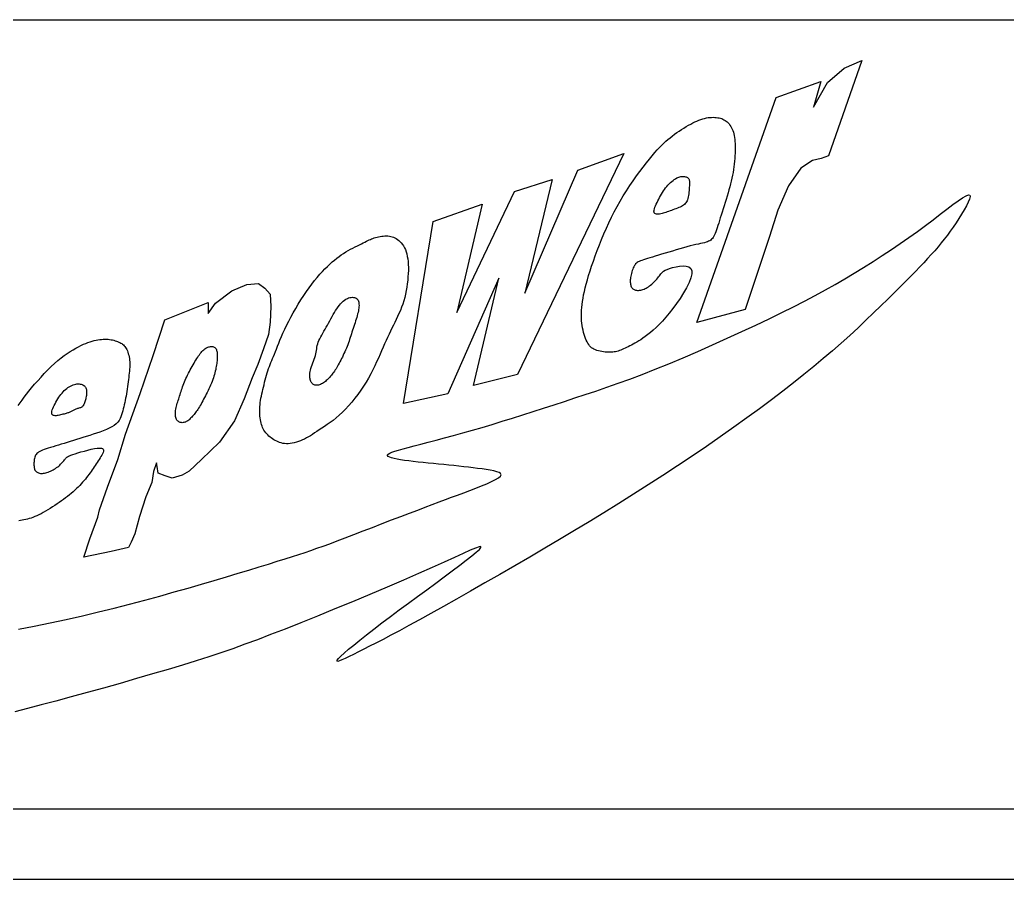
# Model space of a CAD drawing. Extents: x -3 to 1548, y -2 to 205.
# Drawn here: x 1278.73 to 1296.25, y -1.74 to 13.51 of the extents above; entities that cross this region are included whole.
import ezdxf

# ---------------------------------------------------------------- set-up
doc = ezdxf.new("R2010")
doc.units = 0
doc.header["$MEASUREMENT"] = 0
doc.layers.add('圖框層', color=7, linetype='CONTINUOUS')
doc.layers.add('輪廓線層', color=7, linetype='CONTINUOUS')

msp = doc.modelspace()

# ---------------------------------------------------------------- linework, layer by layer
at = {"layer": '圖框層', "color": 7}
for p, q in [((1262.464, 13.508), (1546.965, 13.508)), ((1262.464, -0.492), (1546.965, -0.492)), ((1261.214, -1.742), (1548.214, -1.742))]:
    msp.add_line(p, q, dxfattribs=at)
at = {"layer": '輪廓線層', "color": 116}
for points in [[(1292.372, 10.56), (1292.185, 10.127), (1292.037, 9.664), (1291.603, 8.364), (1290.746, 8.137), (1292.155, 12.126), (1292.944, 12.412), (1292.816, 11.959), (1293.062, 12.392), (1293.358, 12.648), (1293.673, 12.786), (1293.082, 11.092), (1292.954, 11.043), (1292.796, 11.013), (1292.589, 10.875)], [(1291.163, 9.991), (1291.148, 9.943), (1291.134, 9.898), (1291.12, 9.855), (1291.107, 9.816), (1291.094, 9.78), (1291.082, 9.746), (1291.07, 9.716), (1291.058, 9.69), (1291.046, 9.666), (1291.034, 9.646), (1291.022, 9.628), (1291.008, 9.612), (1290.992, 9.599), (1290.975, 9.587), (1290.956, 9.577), (1290.934, 9.568), (1290.909, 9.56), (1290.881, 9.552), (1290.849, 9.544), (1290.814, 9.536), (1290.774, 9.528), (1290.73, 9.518), (1290.682, 9.507), (1290.629, 9.494), (1290.571, 9.478), (1290.51, 9.461), (1290.445, 9.443), (1290.379, 9.424), (1290.313, 9.404), (1290.247, 9.384), (1290.182, 9.365), (1290.121, 9.346), (1290.064, 9.329), (1290.01, 9.313), (1289.961, 9.298), (1289.915, 9.284), (1289.874, 9.272), (1289.836, 9.26), (1289.803, 9.249), (1289.773, 9.238), (1289.747, 9.229), (1289.725, 9.219), (1289.705, 9.21), (1289.689, 9.199), (1289.674, 9.188), (1289.661, 9.176), (1289.65, 9.161), (1289.639, 9.145), (1289.629, 9.126), (1289.619, 9.105), (1289.609, 9.082), (1289.601, 9.058), (1289.593, 9.034), (1289.585, 9.008), (1289.579, 8.983), (1289.574, 8.959), (1289.57, 8.936), (1289.567, 8.913), (1289.566, 8.892), (1289.565, 8.871), (1289.565, 8.852), (1289.567, 8.834), (1289.57, 8.816), (1289.573, 8.8), (1289.578, 8.785), (1289.584, 8.771), (1289.591, 8.758), (1289.6, 8.746), (1289.609, 8.736), (1289.62, 8.727), (1289.632, 8.72), (1289.646, 8.714), (1289.661, 8.71), (1289.677, 8.707), (1289.694, 8.706), (1289.712, 8.706), (1289.731, 8.707), (1289.75, 8.711), (1289.77, 8.715), (1289.79, 8.721), (1289.809, 8.728), (1289.829, 8.737), (1289.849, 8.747), (1289.868, 8.758), (1289.887, 8.77), (1289.907, 8.784), (1289.926, 8.799), (1289.945, 8.814), (1289.964, 8.832), (1289.983, 8.85), (1290.001, 8.868), (1290.019, 8.887), (1290.036, 8.907), (1290.052, 8.926), (1290.067, 8.945), (1290.081, 8.963), (1290.093, 8.981), (1290.105, 8.997), (1290.119, 9.014), (1290.136, 9.03), (1290.157, 9.046), (1290.185, 9.062), (1290.22, 9.078), (1290.263, 9.095), (1290.317, 9.111), (1290.377, 9.126), (1290.44, 9.136), (1290.502, 9.141), (1290.558, 9.137), (1290.606, 9.123), (1290.642, 9.097), (1290.66, 9.055), (1290.66, 8.997), (1290.641, 8.926), (1290.608, 8.844), (1290.563, 8.754), (1290.509, 8.66), (1290.448, 8.564), (1290.384, 8.471), (1290.319, 8.382), (1290.256, 8.301), (1290.194, 8.228), (1290.135, 8.162), (1290.078, 8.102), (1290.023, 8.049), (1289.972, 8.001), (1289.922, 7.958), (1289.876, 7.921), (1289.832, 7.887), (1289.791, 7.858), (1289.752, 7.831), (1289.715, 7.808), (1289.68, 7.787), (1289.647, 7.768), (1289.616, 7.751), (1289.585, 7.735), (1289.556, 7.72), (1289.528, 7.706), (1289.5, 7.692), (1289.474, 7.679), (1289.448, 7.668), (1289.423, 7.657), (1289.398, 7.647), (1289.374, 7.638), (1289.351, 7.63), (1289.328, 7.624), (1289.304, 7.618), (1289.281, 7.614), (1289.257, 7.61), (1289.232, 7.608), (1289.206, 7.607), (1289.179, 7.607), (1289.15, 7.608), (1289.12, 7.61), (1289.09, 7.614), (1289.059, 7.619), (1289.029, 7.625), (1289, 7.632), (1288.972, 7.64), (1288.946, 7.65), (1288.921, 7.662), (1288.9, 7.674), (1288.879, 7.689), (1288.861, 7.705), (1288.844, 7.724), (1288.828, 7.745), (1288.813, 7.768), (1288.799, 7.793), (1288.785, 7.822), (1288.772, 7.853), (1288.759, 7.886), (1288.748, 7.922), (1288.737, 7.959), (1288.728, 7.998), (1288.719, 8.039), (1288.712, 8.08), (1288.707, 8.123), (1288.703, 8.167), (1288.7, 8.212), (1288.699, 8.258), (1288.7, 8.306), (1288.702, 8.355), (1288.705, 8.405), (1288.711, 8.457), (1288.718, 8.511), (1288.727, 8.567), (1288.738, 8.625), (1288.751, 8.686), (1288.766, 8.75), (1288.784, 8.819), (1288.804, 8.891), (1288.827, 8.968), (1288.852, 9.05), (1288.88, 9.136), (1288.911, 9.226), (1288.944, 9.32), (1288.979, 9.415), (1289.017, 9.512), (1289.056, 9.611), (1289.097, 9.709), (1289.141, 9.808), (1289.186, 9.906), (1289.233, 10.003), (1289.282, 10.1), (1289.333, 10.195), (1289.385, 10.29), (1289.44, 10.383), (1289.497, 10.475), (1289.556, 10.565), (1289.615, 10.652), (1289.676, 10.737), (1289.736, 10.818), (1289.794, 10.895), (1289.851, 10.968), (1289.905, 11.035), (1289.956, 11.096), (1290.002, 11.15), (1290.045, 11.199), (1290.086, 11.243), (1290.124, 11.283), (1290.161, 11.319), (1290.197, 11.352), (1290.233, 11.384), (1290.271, 11.415), (1290.309, 11.445), (1290.349, 11.475), (1290.39, 11.505), (1290.432, 11.533), (1290.474, 11.561), (1290.516, 11.587), (1290.557, 11.612), (1290.597, 11.636), (1290.637, 11.657), (1290.675, 11.677), (1290.712, 11.695), (1290.749, 11.711), (1290.784, 11.726), (1290.819, 11.739), (1290.852, 11.749), (1290.885, 11.758), (1290.917, 11.765), (1290.949, 11.771), (1290.979, 11.774), (1291.009, 11.776), (1291.038, 11.777), (1291.065, 11.776), (1291.092, 11.774), (1291.118, 11.77), (1291.142, 11.766), (1291.165, 11.76), (1291.187, 11.753), (1291.208, 11.744), (1291.228, 11.734), (1291.247, 11.723), (1291.266, 11.709), (1291.284, 11.694), (1291.301, 11.677), (1291.317, 11.659), (1291.332, 11.638), (1291.347, 11.616), (1291.361, 11.592), (1291.373, 11.567), (1291.384, 11.541), (1291.394, 11.512), (1291.402, 11.483), (1291.41, 11.452), (1291.415, 11.419), (1291.42, 11.385), (1291.423, 11.349), (1291.426, 11.312), (1291.427, 11.272), (1291.428, 11.231), (1291.427, 11.187), (1291.426, 11.142), (1291.423, 11.095), (1291.42, 11.047), (1291.416, 10.998), (1291.411, 10.948), (1291.404, 10.898), (1291.397, 10.848), (1291.388, 10.798), (1291.379, 10.748), (1291.368, 10.697), (1291.356, 10.646), (1291.344, 10.595), (1291.33, 10.542), (1291.315, 10.489), (1291.3, 10.434), (1291.283, 10.378), (1291.266, 10.321), (1291.249, 10.264), (1291.231, 10.207), (1291.214, 10.15), (1291.196, 10.095), (1291.179, 10.042)], [(1286.326, 6.871), (1285.545, 6.7), (1286.07, 9.928), (1286.936, 10.238), (1286.487, 8.314), (1287.514, 10.462), (1288.177, 10.676), (1287.695, 8.656), (1288.637, 10.836), (1289.45, 11.136), (1287.567, 7.213), (1286.786, 7.021), (1287.236, 8.923)], [(1290.493, 10.207), (1290.473, 10.196), (1290.45, 10.185), (1290.427, 10.175), (1290.402, 10.164), (1290.376, 10.155), (1290.349, 10.145), (1290.323, 10.135), (1290.296, 10.126), (1290.271, 10.116), (1290.246, 10.107), (1290.221, 10.098), (1290.197, 10.09), (1290.174, 10.082), (1290.151, 10.075), (1290.129, 10.069), (1290.107, 10.064), (1290.085, 10.06), (1290.065, 10.058), (1290.046, 10.057), (1290.028, 10.059), (1290.013, 10.063), (1290.001, 10.069), (1289.992, 10.08), (1289.987, 10.093), (1289.986, 10.11), (1289.989, 10.131), (1289.995, 10.154), (1290.003, 10.18), (1290.014, 10.208), (1290.027, 10.237), (1290.04, 10.266), (1290.055, 10.296), (1290.07, 10.326), (1290.085, 10.356), (1290.101, 10.385), (1290.118, 10.414), (1290.135, 10.442), (1290.153, 10.47), (1290.172, 10.497), (1290.191, 10.523), (1290.212, 10.549), (1290.234, 10.573), (1290.256, 10.596), (1290.279, 10.618), (1290.301, 10.639), (1290.324, 10.657), (1290.346, 10.674), (1290.368, 10.688), (1290.389, 10.7), (1290.409, 10.71), (1290.429, 10.717), (1290.447, 10.723), (1290.465, 10.727), (1290.482, 10.729), (1290.499, 10.729), (1290.514, 10.729), (1290.529, 10.726), (1290.543, 10.723), (1290.556, 10.719), (1290.568, 10.714), (1290.578, 10.707), (1290.588, 10.7), (1290.596, 10.692), (1290.603, 10.683), (1290.608, 10.673), (1290.612, 10.662), (1290.615, 10.65), (1290.616, 10.636), (1290.617, 10.621), (1290.617, 10.603), (1290.616, 10.583), (1290.615, 10.56), (1290.613, 10.535), (1290.611, 10.508), (1290.609, 10.479), (1290.606, 10.449), (1290.602, 10.419), (1290.598, 10.39), (1290.593, 10.363), (1290.587, 10.337), (1290.58, 10.314), (1290.572, 10.294), (1290.563, 10.276), (1290.553, 10.259), (1290.541, 10.245), (1290.527, 10.231), (1290.511, 10.219)], [(1283.465, 5.986), (1283.433, 5.988), (1283.402, 5.992), (1283.373, 5.999), (1283.345, 6.007), (1283.318, 6.017), (1283.292, 6.029), (1283.267, 6.042), (1283.242, 6.056), (1283.219, 6.071), (1283.196, 6.087), (1283.174, 6.104), (1283.153, 6.122), (1283.133, 6.141), (1283.115, 6.16), (1283.098, 6.181), (1283.082, 6.203), (1283.067, 6.225), (1283.054, 6.249), (1283.043, 6.274), (1283.033, 6.299), (1283.024, 6.326), (1283.016, 6.353), (1283.009, 6.382), (1283.004, 6.411), (1282.999, 6.442), (1282.996, 6.473), (1282.993, 6.505), (1282.992, 6.538), (1282.992, 6.572), (1282.993, 6.607), (1282.995, 6.642), (1282.998, 6.679), (1283.002, 6.715), (1283.008, 6.753), (1283.014, 6.791), (1283.021, 6.83), (1283.029, 6.869), (1283.038, 6.909), (1283.048, 6.95), (1283.058, 6.991), (1283.068, 7.033), (1283.078, 7.075), (1283.089, 7.117), (1283.101, 7.159), (1283.112, 7.2), (1283.125, 7.241), (1283.137, 7.28), (1283.15, 7.318), (1283.163, 7.355), (1283.176, 7.39), (1283.19, 7.426), (1283.204, 7.461), (1283.219, 7.497), (1283.235, 7.535), (1283.252, 7.576), (1283.269, 7.619), (1283.288, 7.665), (1283.307, 7.715), (1283.328, 7.769), (1283.351, 7.825), (1283.377, 7.885), (1283.404, 7.949), (1283.435, 8.016), (1283.468, 8.085), (1283.505, 8.158), (1283.544, 8.233), (1283.586, 8.31), (1283.63, 8.387), (1283.676, 8.464), (1283.723, 8.54), (1283.771, 8.615), (1283.819, 8.686), (1283.868, 8.754), (1283.916, 8.818), (1283.964, 8.879), (1284.011, 8.937), (1284.058, 8.991), (1284.104, 9.041), (1284.149, 9.088), (1284.193, 9.132), (1284.236, 9.173), (1284.278, 9.21), (1284.319, 9.245), (1284.359, 9.277), (1284.399, 9.307), (1284.439, 9.336), (1284.48, 9.362), (1284.521, 9.388), (1284.562, 9.412), (1284.604, 9.435), (1284.645, 9.457), (1284.685, 9.478), (1284.725, 9.497), (1284.762, 9.516), (1284.797, 9.533), (1284.829, 9.549), (1284.859, 9.564), (1284.885, 9.577), (1284.91, 9.589), (1284.933, 9.601), (1284.955, 9.611), (1284.977, 9.62), (1284.999, 9.629), (1285.022, 9.637), (1285.047, 9.645), (1285.073, 9.652), (1285.1, 9.658), (1285.127, 9.663), (1285.155, 9.667), (1285.183, 9.67), (1285.211, 9.672), (1285.239, 9.672), (1285.265, 9.671), (1285.291, 9.669), (1285.316, 9.664), (1285.341, 9.658), (1285.365, 9.65), (1285.388, 9.639), (1285.412, 9.626), (1285.435, 9.611), (1285.458, 9.593), (1285.48, 9.573), (1285.502, 9.549), (1285.522, 9.523), (1285.541, 9.495), (1285.559, 9.463), (1285.575, 9.429), (1285.589, 9.392), (1285.601, 9.352), (1285.61, 9.309), (1285.618, 9.264), (1285.623, 9.216), (1285.626, 9.166), (1285.628, 9.114), (1285.628, 9.059), (1285.626, 9.003), (1285.622, 8.945), (1285.617, 8.885), (1285.61, 8.824), (1285.601, 8.763), (1285.591, 8.702), (1285.578, 8.641), (1285.564, 8.58), (1285.547, 8.521), (1285.528, 8.463), (1285.508, 8.407), (1285.486, 8.352), (1285.462, 8.298), (1285.438, 8.245), (1285.413, 8.192), (1285.388, 8.139), (1285.362, 8.087), (1285.337, 8.034), (1285.312, 7.981), (1285.286, 7.927), (1285.261, 7.872), (1285.235, 7.815), (1285.208, 7.758), (1285.182, 7.698), (1285.154, 7.636), (1285.126, 7.572), (1285.096, 7.505), (1285.065, 7.437), (1285.032, 7.367), (1284.998, 7.296), (1284.96, 7.224), (1284.921, 7.151), (1284.878, 7.078), (1284.832, 7.005), (1284.783, 6.933), (1284.732, 6.861), (1284.679, 6.791), (1284.625, 6.724), (1284.569, 6.66), (1284.513, 6.599), (1284.457, 6.543), (1284.402, 6.491), (1284.347, 6.444), (1284.293, 6.4), (1284.24, 6.361), (1284.189, 6.324), (1284.139, 6.29), (1284.092, 6.259), (1284.047, 6.23), (1284.005, 6.202), (1283.965, 6.176), (1283.928, 6.151), (1283.891, 6.128), (1283.855, 6.107), (1283.821, 6.087), (1283.786, 6.069), (1283.75, 6.052), (1283.714, 6.037), (1283.678, 6.023), (1283.641, 6.012), (1283.605, 6.002), (1283.568, 5.995), (1283.533, 5.989), (1283.498, 5.986)], [(1282.543, 6.394), (1282.276, 6.014), (1281.96, 5.703), (1281.738, 5.496), (1281.613, 5.426), (1281.436, 5.377), (1281.312, 5.415), (1281.188, 5.46), (1281.173, 5.584), (1281.158, 5.644), (1281.105, 5.49), (1281.075, 5.298), (1280.97, 5.043), (1280.857, 4.697), (1280.778, 4.386), (1280.71, 4.24), (1280.665, 4.143), (1280.353, 4.075), (1279.871, 3.97), (1279.98, 4.297), (1280.12, 4.683), (1280.15, 4.811), (1280.289, 5.212), (1280.477, 5.708), (1280.613, 6.155), (1280.869, 6.875), (1281.098, 7.548), (1281.31, 8.185), (1282.077, 8.493), (1282.077, 8.294), (1282.208, 8.482), (1282.498, 8.696), (1282.761, 8.812), (1282.972, 8.827), (1283.081, 8.748), (1283.175, 8.64), (1283.186, 8.422), (1283.175, 8.144), (1283.148, 7.922), (1283.058, 7.667), (1282.957, 7.392), (1282.859, 7.156), (1282.716, 6.781)], [(1284.172, 8.053), (1284.192, 8.09), (1284.213, 8.127), (1284.233, 8.165), (1284.253, 8.203), (1284.274, 8.241), (1284.295, 8.278), (1284.316, 8.313), (1284.337, 8.348), (1284.359, 8.381), (1284.381, 8.412), (1284.404, 8.441), (1284.427, 8.468), (1284.451, 8.492), (1284.474, 8.514), (1284.498, 8.533), (1284.522, 8.549), (1284.546, 8.561), (1284.569, 8.571), (1284.593, 8.578), (1284.615, 8.582), (1284.636, 8.583), (1284.656, 8.582), (1284.675, 8.579), (1284.691, 8.573), (1284.705, 8.565), (1284.718, 8.555), (1284.728, 8.543), (1284.736, 8.53), (1284.743, 8.515), (1284.747, 8.498), (1284.751, 8.48), (1284.752, 8.46), (1284.753, 8.439), (1284.752, 8.417), (1284.749, 8.393), (1284.746, 8.368), (1284.741, 8.342), (1284.735, 8.315), (1284.729, 8.287), (1284.721, 8.257), (1284.712, 8.227), (1284.702, 8.195), (1284.692, 8.163), (1284.682, 8.131), (1284.671, 8.098), (1284.66, 8.065), (1284.649, 8.031), (1284.638, 7.998), (1284.628, 7.965), (1284.618, 7.933), (1284.607, 7.901), (1284.597, 7.868), (1284.587, 7.836), (1284.576, 7.805), (1284.565, 7.773), (1284.553, 7.741), (1284.541, 7.709), (1284.528, 7.678), (1284.514, 7.646), (1284.5, 7.615), (1284.486, 7.584), (1284.472, 7.554), (1284.457, 7.524), (1284.443, 7.495), (1284.428, 7.467), (1284.414, 7.44), (1284.4, 7.413), (1284.386, 7.387), (1284.373, 7.362), (1284.359, 7.339), (1284.345, 7.316), (1284.332, 7.294), (1284.318, 7.273), (1284.304, 7.254), (1284.291, 7.235), (1284.277, 7.217), (1284.263, 7.2), (1284.248, 7.183), (1284.234, 7.167), (1284.219, 7.151), (1284.204, 7.135), (1284.188, 7.12), (1284.172, 7.105), (1284.156, 7.091), (1284.139, 7.078), (1284.122, 7.066), (1284.105, 7.055), (1284.087, 7.045), (1284.07, 7.037), (1284.052, 7.031), (1284.034, 7.026), (1284.017, 7.023), (1284, 7.022), (1283.984, 7.022), (1283.969, 7.025), (1283.956, 7.029), (1283.943, 7.035), (1283.932, 7.043), (1283.922, 7.053), (1283.913, 7.064), (1283.906, 7.077), (1283.899, 7.091), (1283.893, 7.106), (1283.888, 7.122), (1283.884, 7.138), (1283.881, 7.156), (1283.879, 7.175), (1283.878, 7.195), (1283.879, 7.217), (1283.882, 7.24), (1283.886, 7.266), (1283.892, 7.293), (1283.901, 7.322), (1283.911, 7.353), (1283.923, 7.385), (1283.935, 7.418), (1283.947, 7.452), (1283.959, 7.485), (1283.97, 7.518), (1283.979, 7.55), (1283.986, 7.582), (1283.992, 7.612), (1283.997, 7.641), (1284.002, 7.67), (1284.007, 7.699), (1284.013, 7.727), (1284.021, 7.756), (1284.03, 7.786), (1284.042, 7.816), (1284.057, 7.848), (1284.073, 7.88), (1284.091, 7.913), (1284.11, 7.946), (1284.131, 7.981), (1284.151, 8.016)], [(1282.135, 7.711), (1282.149, 7.711), (1282.162, 7.709), (1282.174, 7.706), (1282.184, 7.701), (1282.194, 7.694), (1282.203, 7.686), (1282.21, 7.677), (1282.217, 7.666), (1282.222, 7.654), (1282.227, 7.641), (1282.231, 7.627), (1282.234, 7.612), (1282.236, 7.595), (1282.238, 7.578), (1282.239, 7.56), (1282.239, 7.54), (1282.239, 7.521), (1282.238, 7.5), (1282.237, 7.478), (1282.235, 7.456), (1282.232, 7.433), (1282.229, 7.409), (1282.225, 7.384), (1282.22, 7.358), (1282.215, 7.332), (1282.21, 7.304), (1282.203, 7.275), (1282.196, 7.246), (1282.188, 7.216), (1282.179, 7.186), (1282.169, 7.155), (1282.158, 7.123), (1282.146, 7.092), (1282.133, 7.059), (1282.119, 7.027), (1282.105, 6.995), (1282.09, 6.962), (1282.074, 6.93), (1282.059, 6.897), (1282.043, 6.866), (1282.027, 6.834), (1282.012, 6.803), (1281.996, 6.773), (1281.981, 6.744), (1281.966, 6.715), (1281.951, 6.688), (1281.936, 6.663), (1281.922, 6.638), (1281.907, 6.616), (1281.893, 6.594), (1281.88, 6.574), (1281.866, 6.556), (1281.853, 6.538), (1281.839, 6.521), (1281.826, 6.505), (1281.812, 6.489), (1281.799, 6.473), (1281.786, 6.458), (1281.772, 6.443), (1281.758, 6.43), (1281.745, 6.417), (1281.731, 6.405), (1281.717, 6.394), (1281.703, 6.385), (1281.689, 6.377), (1281.674, 6.37), (1281.66, 6.365), (1281.646, 6.362), (1281.632, 6.359), (1281.618, 6.358), (1281.605, 6.359), (1281.591, 6.361), (1281.578, 6.364), (1281.566, 6.369), (1281.554, 6.375), (1281.543, 6.383), (1281.533, 6.392), (1281.523, 6.403), (1281.515, 6.416), (1281.509, 6.431), (1281.503, 6.448), (1281.499, 6.466), (1281.497, 6.486), (1281.495, 6.507), (1281.495, 6.53), (1281.497, 6.553), (1281.499, 6.577), (1281.503, 6.601), (1281.508, 6.626), (1281.514, 6.651), (1281.521, 6.677), (1281.529, 6.702), (1281.537, 6.728), (1281.545, 6.754), (1281.554, 6.78), (1281.562, 6.806), (1281.571, 6.832), (1281.579, 6.859), (1281.587, 6.886), (1281.596, 6.913), (1281.605, 6.94), (1281.614, 6.968), (1281.623, 6.996), (1281.634, 7.025), (1281.645, 7.054), (1281.657, 7.083), (1281.67, 7.113), (1281.683, 7.143), (1281.697, 7.174), (1281.712, 7.204), (1281.727, 7.235), (1281.743, 7.266), (1281.759, 7.296), (1281.776, 7.326), (1281.792, 7.356), (1281.809, 7.385), (1281.826, 7.414), (1281.843, 7.442), (1281.859, 7.469), (1281.875, 7.495), (1281.891, 7.52), (1281.906, 7.543), (1281.921, 7.565), (1281.936, 7.586), (1281.951, 7.606), (1281.966, 7.623), (1281.982, 7.64), (1281.998, 7.654), (1282.015, 7.667), (1282.033, 7.679), (1282.05, 7.688), (1282.068, 7.696), (1282.086, 7.703), (1282.103, 7.707), (1282.119, 7.71)], [(1279.744, 6.605), (1279.731, 6.6), (1279.718, 6.595), (1279.706, 6.588), (1279.694, 6.582), (1279.682, 6.575), (1279.67, 6.568), (1279.658, 6.562), (1279.646, 6.556), (1279.635, 6.55), (1279.623, 6.545), (1279.611, 6.541), (1279.598, 6.536), (1279.585, 6.532), (1279.571, 6.527), (1279.555, 6.523), (1279.538, 6.518), (1279.52, 6.512), (1279.5, 6.507), (1279.48, 6.502), (1279.459, 6.496), (1279.438, 6.492), (1279.417, 6.488), (1279.397, 6.485), (1279.378, 6.483), (1279.361, 6.483), (1279.345, 6.484), (1279.331, 6.488), (1279.319, 6.493), (1279.31, 6.501), (1279.304, 6.512), (1279.301, 6.526), (1279.301, 6.542), (1279.304, 6.562), (1279.311, 6.585), (1279.321, 6.611), (1279.332, 6.638), (1279.346, 6.666), (1279.361, 6.695), (1279.377, 6.724), (1279.394, 6.753), (1279.411, 6.782), (1279.429, 6.809), (1279.447, 6.835), (1279.465, 6.86), (1279.484, 6.884), (1279.504, 6.906), (1279.524, 6.927), (1279.545, 6.947), (1279.567, 6.965), (1279.589, 6.981), (1279.612, 6.996), (1279.635, 7.009), (1279.658, 7.02), (1279.681, 7.029), (1279.704, 7.036), (1279.726, 7.041), (1279.748, 7.045), (1279.768, 7.046), (1279.788, 7.046), (1279.807, 7.044), (1279.824, 7.04), (1279.84, 7.035), (1279.855, 7.028), (1279.868, 7.02), (1279.88, 7.011), (1279.89, 7), (1279.899, 6.989), (1279.906, 6.976), (1279.912, 6.962), (1279.916, 6.947), (1279.919, 6.932), (1279.921, 6.915), (1279.921, 6.897), (1279.92, 6.879), (1279.919, 6.86), (1279.916, 6.841), (1279.913, 6.822), (1279.909, 6.802), (1279.904, 6.783), (1279.899, 6.764), (1279.894, 6.745), (1279.889, 6.727), (1279.883, 6.71), (1279.876, 6.694), (1279.869, 6.679), (1279.861, 6.666), (1279.853, 6.654), (1279.843, 6.644), (1279.833, 6.636), (1279.821, 6.629), (1279.809, 6.624), (1279.797, 6.62), (1279.784, 6.617), (1279.771, 6.613), (1279.757, 6.61)]]:
    msp.add_lwpolyline(points, close=True, dxfattribs=at)
at = {"layer": '輪廓線層', "color": 1}
msp.add_lwpolyline([(1278.712, 2.693), (1278.991, 2.748), (1279.275, 2.806), (1279.56, 2.868), (1279.846, 2.932), (1280.129, 3), (1280.409, 3.069), (1280.684, 3.14), (1280.954, 3.211), (1281.218, 3.283), (1281.474, 3.355), (1281.721, 3.425), (1281.959, 3.494), (1282.186, 3.561), (1282.403, 3.625), (1282.608, 3.686), (1282.801, 3.744), (1282.981, 3.8), (1283.149, 3.851), (1283.303, 3.899), (1283.443, 3.943), (1283.57, 3.984), (1283.686, 4.021), (1283.795, 4.057), (1283.9, 4.093), (1284.006, 4.13), (1284.116, 4.169), (1284.234, 4.212), (1284.363, 4.261), (1284.507, 4.315), (1284.661, 4.374), (1284.825, 4.437), (1284.993, 4.501), (1285.163, 4.567), (1285.332, 4.632), (1285.495, 4.695), (1285.65, 4.754), (1285.794, 4.809), (1285.928, 4.86), (1286.053, 4.908), (1286.172, 4.952), (1286.285, 4.994), (1286.395, 5.035), (1286.503, 5.075), (1286.611, 5.116), (1286.719, 5.156), (1286.826, 5.197), (1286.928, 5.237), (1287.022, 5.276), (1287.106, 5.313), (1287.176, 5.348), (1287.229, 5.38), (1287.263, 5.409), (1287.274, 5.434), (1287.266, 5.455), (1287.24, 5.473), (1287.198, 5.489), (1287.145, 5.503), (1287.081, 5.515), (1287.011, 5.527), (1286.935, 5.537), (1286.857, 5.547), (1286.777, 5.558), (1286.695, 5.568), (1286.611, 5.577), (1286.525, 5.587), (1286.437, 5.597), (1286.348, 5.606), (1286.257, 5.615), (1286.165, 5.624), (1286.072, 5.633), (1285.98, 5.642), (1285.889, 5.652), (1285.801, 5.661), (1285.716, 5.67), (1285.635, 5.68), (1285.56, 5.69), (1285.491, 5.701), (1285.43, 5.712), (1285.376, 5.723), (1285.332, 5.735), (1285.297, 5.748), (1285.273, 5.761), (1285.261, 5.774), (1285.26, 5.788), (1285.273, 5.802), (1285.299, 5.817), (1285.338, 5.834), (1285.39, 5.852), (1285.455, 5.871), (1285.534, 5.893), (1285.626, 5.918), (1285.731, 5.946), (1285.849, 5.977), (1285.98, 6.011), (1286.12, 6.048), (1286.271, 6.088), (1286.429, 6.131), (1286.594, 6.177), (1286.764, 6.225), (1286.938, 6.276), (1287.116, 6.329), (1287.295, 6.384), (1287.477, 6.441), (1287.66, 6.499), (1287.844, 6.558), (1288.028, 6.617), (1288.213, 6.677), (1288.398, 6.737), (1288.583, 6.797), (1288.768, 6.857), (1288.957, 6.92), (1289.15, 6.986), (1289.35, 7.057), (1289.558, 7.133), (1289.777, 7.215), (1290.007, 7.306), (1290.25, 7.405), (1290.503, 7.511), (1290.763, 7.623), (1291.025, 7.739), (1291.286, 7.857), (1291.543, 7.974), (1291.792, 8.091), (1292.029, 8.204), (1292.252, 8.312), (1292.461, 8.416), (1292.659, 8.517), (1292.847, 8.616), (1293.027, 8.714), (1293.201, 8.812), (1293.371, 8.91), (1293.539, 9.01), (1293.706, 9.113), (1293.872, 9.218), (1294.036, 9.324), (1294.198, 9.431), (1294.356, 9.539), (1294.51, 9.646), (1294.659, 9.752), (1294.802, 9.857), (1294.938, 9.959), (1295.066, 10.057), (1295.184, 10.147), (1295.291, 10.227), (1295.384, 10.296), (1295.462, 10.349), (1295.523, 10.385), (1295.566, 10.4), (1295.589, 10.395), (1295.595, 10.369), (1295.585, 10.327), (1295.563, 10.272), (1295.53, 10.207), (1295.489, 10.134), (1295.443, 10.058), (1295.395, 9.98), (1295.345, 9.905), (1295.294, 9.83), (1295.243, 9.758), (1295.191, 9.687), (1295.137, 9.617), (1295.082, 9.547), (1295.025, 9.478), (1294.966, 9.409), (1294.905, 9.34), (1294.841, 9.269), (1294.773, 9.197), (1294.701, 9.121), (1294.624, 9.042), (1294.54, 8.957), (1294.45, 8.866), (1294.352, 8.768), (1294.246, 8.662), (1294.132, 8.549), (1294.01, 8.43), (1293.882, 8.305), (1293.747, 8.176), (1293.606, 8.043), (1293.459, 7.908), (1293.308, 7.771), (1293.151, 7.634), (1292.989, 7.495), (1292.821, 7.354), (1292.646, 7.211), (1292.463, 7.065), (1292.271, 6.915), (1292.07, 6.762), (1291.858, 6.605), (1291.636, 6.443), (1291.403, 6.277), (1291.162, 6.108), (1290.915, 5.937), (1290.661, 5.765), (1290.404, 5.594), (1290.144, 5.423), (1289.883, 5.254), (1289.622, 5.088), (1289.361, 4.924), (1289.099, 4.762), (1288.838, 4.602), (1288.575, 4.444), (1288.312, 4.287), (1288.048, 4.131), (1287.782, 3.975), (1287.515, 3.819), (1287.25, 3.666), (1286.988, 3.515), (1286.732, 3.369), (1286.485, 3.229), (1286.25, 3.096), (1286.028, 2.973), (1285.824, 2.86), (1285.638, 2.758), (1285.469, 2.667), (1285.317, 2.586), (1285.179, 2.514), (1285.054, 2.449), (1284.941, 2.391), (1284.838, 2.339), (1284.743, 2.291), (1284.656, 2.247), (1284.577, 2.208), (1284.508, 2.175), (1284.45, 2.149), (1284.406, 2.132), (1284.376, 2.124), (1284.363, 2.128), (1284.367, 2.145), (1284.391, 2.174), (1284.433, 2.217), (1284.492, 2.272), (1284.568, 2.338), (1284.659, 2.414), (1284.765, 2.5), (1284.884, 2.594), (1285.015, 2.696), (1285.158, 2.805), (1285.31, 2.919), (1285.468, 3.036), (1285.63, 3.156), (1285.793, 3.276), (1285.955, 3.395), (1286.113, 3.512), (1286.265, 3.624), (1286.408, 3.73), (1286.539, 3.828), (1286.656, 3.917), (1286.755, 3.995), (1286.833, 4.06), (1286.888, 4.11), (1286.917, 4.144), (1286.917, 4.159), (1286.885, 4.156), (1286.821, 4.134), (1286.727, 4.094), (1286.602, 4.038), (1286.447, 3.968), (1286.263, 3.884), (1286.05, 3.788), (1285.809, 3.681), (1285.541, 3.564), (1285.251, 3.44), (1284.947, 3.312), (1284.635, 3.182), (1284.322, 3.053), (1284.014, 2.927), (1283.718, 2.808), (1283.44, 2.698), (1283.185, 2.598), (1282.95, 2.508), (1282.728, 2.426), (1282.514, 2.349), (1282.302, 2.276), (1282.087, 2.205), (1281.863, 2.133), (1281.624, 2.059), (1281.365, 1.981), (1281.091, 1.9), (1280.806, 1.817), (1280.514, 1.733), (1280.22, 1.65), (1279.929, 1.57), (1279.645, 1.492), (1279.373, 1.419), (1279.116, 1.351), (1278.874, 1.288), (1278.646, 1.23)], dxfattribs=at)
at = {"layer": '輪廓線層', "color": 116}
msp.add_lwpolyline([(1278.708, 6.663), (1278.74, 6.71), (1278.774, 6.758), (1278.811, 6.809), (1278.852, 6.862), (1278.896, 6.918), (1278.945, 6.977), (1278.997, 7.04), (1279.053, 7.104), (1279.111, 7.168), (1279.17, 7.232), (1279.231, 7.295), (1279.291, 7.355), (1279.351, 7.41), (1279.41, 7.462), (1279.467, 7.508), (1279.523, 7.55), (1279.577, 7.589), (1279.629, 7.623), (1279.68, 7.654), (1279.729, 7.682), (1279.775, 7.707), (1279.82, 7.729), (1279.863, 7.749), (1279.904, 7.766), (1279.943, 7.781), (1279.981, 7.795), (1280.018, 7.806), (1280.053, 7.815), (1280.087, 7.823), (1280.12, 7.829), (1280.152, 7.834), (1280.184, 7.837), (1280.214, 7.839), (1280.243, 7.84), (1280.272, 7.839), (1280.3, 7.838), (1280.327, 7.835), (1280.353, 7.831), (1280.378, 7.826), (1280.403, 7.82), (1280.426, 7.813), (1280.449, 7.806), (1280.47, 7.797), (1280.49, 7.789), (1280.509, 7.78), (1280.527, 7.771), (1280.543, 7.761), (1280.559, 7.75), (1280.573, 7.738), (1280.587, 7.725), (1280.599, 7.71), (1280.611, 7.694), (1280.622, 7.675), (1280.633, 7.655), (1280.643, 7.632), (1280.652, 7.607), (1280.66, 7.581), (1280.668, 7.554), (1280.674, 7.525), (1280.679, 7.496), (1280.683, 7.466), (1280.685, 7.436), (1280.686, 7.405), (1280.686, 7.374), (1280.685, 7.342), (1280.683, 7.308), (1280.68, 7.274), (1280.676, 7.238), (1280.672, 7.201), (1280.668, 7.163), (1280.663, 7.123), (1280.657, 7.082), (1280.652, 7.04), (1280.645, 6.998), (1280.639, 6.956), (1280.632, 6.914), (1280.626, 6.872), (1280.619, 6.832), (1280.611, 6.792), (1280.604, 6.753), (1280.596, 6.715), (1280.588, 6.677), (1280.579, 6.64), (1280.571, 6.604), (1280.562, 6.568), (1280.552, 6.532), (1280.542, 6.497), (1280.529, 6.463), (1280.514, 6.43), (1280.495, 6.398), (1280.472, 6.367), (1280.444, 6.338), (1280.409, 6.31), (1280.369, 6.284), (1280.322, 6.259), (1280.271, 6.236), (1280.215, 6.214), (1280.157, 6.193), (1280.097, 6.172), (1280.036, 6.153), (1279.975, 6.133), (1279.915, 6.114), (1279.856, 6.095), (1279.798, 6.077), (1279.741, 6.059), (1279.685, 6.041), (1279.63, 6.024), (1279.576, 6.007), (1279.523, 5.991), (1279.471, 5.976), (1279.421, 5.961), (1279.373, 5.947), (1279.326, 5.933), (1279.282, 5.92), (1279.241, 5.908), (1279.204, 5.895), (1279.169, 5.883), (1279.139, 5.872), (1279.112, 5.86), (1279.089, 5.849), (1279.069, 5.836), (1279.052, 5.824), (1279.037, 5.81), (1279.025, 5.796), (1279.015, 5.78), (1279.007, 5.763), (1279, 5.744), (1278.995, 5.725), (1278.991, 5.705), (1278.988, 5.685), (1278.987, 5.664), (1278.986, 5.645), (1278.986, 5.625), (1278.986, 5.607), (1278.987, 5.59), (1278.988, 5.574), (1278.991, 5.558), (1278.994, 5.544), (1278.998, 5.531), (1279.004, 5.518), (1279.011, 5.507), (1279.02, 5.496), (1279.03, 5.487), (1279.041, 5.479), (1279.054, 5.472), (1279.068, 5.466), (1279.083, 5.462), (1279.1, 5.459), (1279.117, 5.458), (1279.135, 5.458), (1279.155, 5.46), (1279.175, 5.464), (1279.195, 5.468), (1279.216, 5.475), (1279.238, 5.482), (1279.259, 5.49), (1279.281, 5.5), (1279.303, 5.51), (1279.325, 5.522), (1279.346, 5.534), (1279.367, 5.547), (1279.387, 5.561), (1279.407, 5.575), (1279.425, 5.59), (1279.443, 5.606), (1279.459, 5.621), (1279.475, 5.638), (1279.489, 5.654), (1279.502, 5.669), (1279.515, 5.684), (1279.526, 5.699), (1279.537, 5.712), (1279.547, 5.724), (1279.557, 5.735), (1279.568, 5.744), (1279.581, 5.753), (1279.596, 5.762), (1279.616, 5.772), (1279.642, 5.782), (1279.674, 5.793), (1279.715, 5.807), (1279.764, 5.822), (1279.82, 5.839), (1279.88, 5.856), (1279.941, 5.872), (1280.002, 5.886), (1280.059, 5.898), (1280.109, 5.906), (1280.151, 5.909), (1280.182, 5.907), (1280.203, 5.899), (1280.216, 5.887), (1280.22, 5.871), (1280.219, 5.853), (1280.212, 5.831), (1280.202, 5.808), (1280.189, 5.783), (1280.175, 5.758), (1280.16, 5.733), (1280.144, 5.707), (1280.127, 5.681), (1280.11, 5.654), (1280.092, 5.628), (1280.074, 5.601), (1280.056, 5.574), (1280.037, 5.548), (1280.019, 5.521), (1280, 5.495), (1279.981, 5.468), (1279.961, 5.441), (1279.941, 5.414), (1279.92, 5.387), (1279.898, 5.359), (1279.874, 5.331), (1279.85, 5.303), (1279.825, 5.274), (1279.798, 5.245), (1279.771, 5.217), (1279.742, 5.188), (1279.712, 5.16), (1279.681, 5.131), (1279.649, 5.104), (1279.616, 5.076), (1279.582, 5.049), (1279.547, 5.023), (1279.511, 4.996), (1279.474, 4.97), (1279.435, 4.943), (1279.396, 4.916), (1279.356, 4.89), (1279.315, 4.863), (1279.274, 4.838), (1279.233, 4.812), (1279.192, 4.788), (1279.152, 4.765), (1279.112, 4.744), (1279.074, 4.725), (1279.037, 4.707), (1279.002, 4.692), (1278.968, 4.679), (1278.934, 4.667), (1278.902, 4.657), (1278.87, 4.648), (1278.839, 4.64), (1278.808, 4.633), (1278.777, 4.627), (1278.746, 4.622), (1278.715, 4.617)], dxfattribs=at)

doc.saveas('drawing.dxf')
